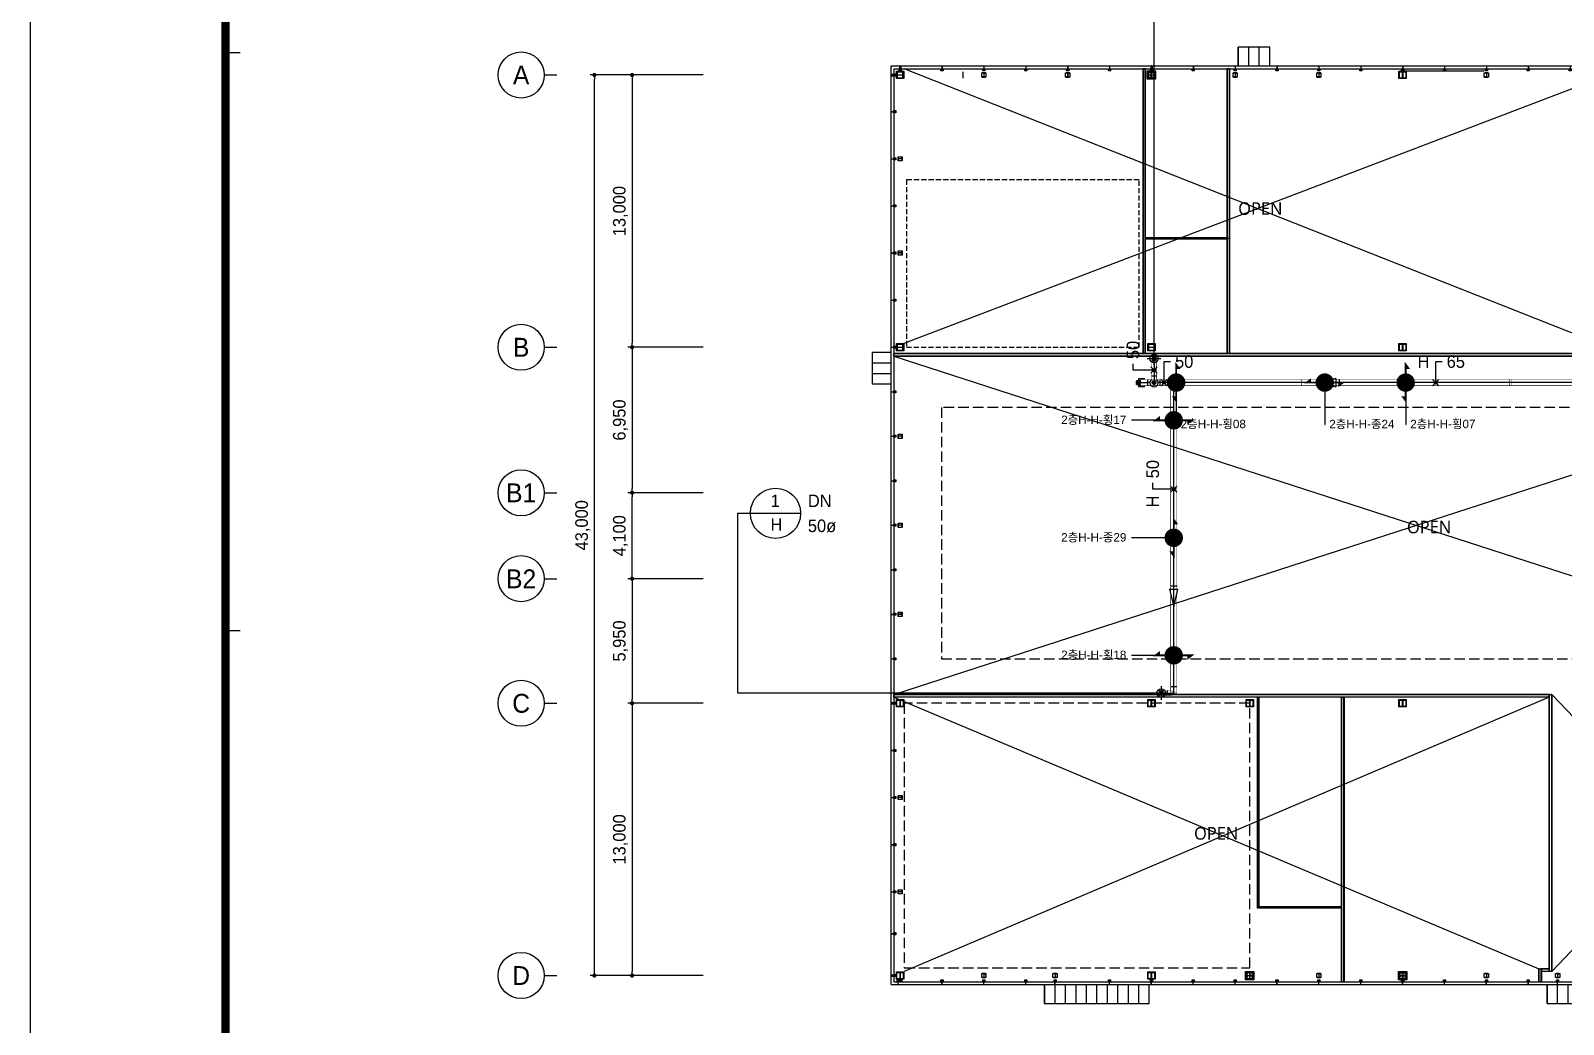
# Model space of a CAD drawing. Header units: millimetres. Extents: x 0 to 168200, y 0 to 118800.
# Drawn here: x 0 to 73200, y 40595 to 88042 of the extents above; entities that cross this region are included whole.
import ezdxf
from ezdxf import colors
from ezdxf.entities.mleader import LeaderData, LeaderLine
from ezdxf.enums import TextEntityAlignment as Align
from ezdxf.math import Vec2, Vec3

# ---------------------------------------------------------------- set-up
doc = ezdxf.new("R2010")
doc.units = ezdxf.units.MM
doc.header["$LTSCALE"] = 200
for name, pattern in [('CENTER', [50.8, 31.75, -6.35, 6.35, -6.35]), ('CONTINOUS', [0]), ('DASH', [0.35, 0.25, -0.1]), ('HIDDEN', [0.375, 0.25, -0.125]), ('HIDDEN2', [1, 0.5, -0.5])]:
    doc.linetypes.add(name, pattern=pattern)
doc.layers.get('DEFPOINTS').update_dxf_attribs({"color": 137})
for name, color, linetype in [('AA-WAXM-FRAM', 7, 'Continuous'), ('BACK', 8, 'Continuous'), ('SF-(TUTUM_P) ZONE', 7, 'Continuous'), ('SF-(TUTUM_P) 블럭', 7, 'Continuous'), ('XR-SHEET$0$XREF-Form$0$SHT', 5, 'Continuous'), ('Z-하부구조체', 6, 'HIDDEN'), ('메탈판넬-2', 8, 'Continuous'), ('소화', 1, 'Continuous'), ('투툼_버팀대_이름', 7, 'Continuous'), ('투툼_종방향버팀대', 7, 'Continuous'), ('투툼_횡방향버팀대', 7, 'Continuous')]:
    doc.layers.add(name, color=color, linetype=linetype)
doc.layers.add('XR-SHEET$0$XREF-Form$0$TEMP', color=171, linetype='Continuous', plot=False)
doc.styles.get("Standard").update_dxf_attribs({"font": ''})
doc.styles.add('TutumMLeaderTextStyle', font='', dxfattribs={"height": 200})
doc.styles.add('돋움', font='')
doc.styles.add('스타일1', font='')
doc.styles.add('스타일2', font='')
doc.styles.get('Standard').set_extended_font_data('Arial')
doc.styles.get('TutumMLeaderTextStyle').set_extended_font_data('Arial')
doc.styles.get('돋움').set_extended_font_data('Dotum')
doc.styles.get('스타일1').set_extended_font_data('Malgun Gothic')
doc.styles.get('스타일2').set_extended_font_data('Malgun Gothic', bold=True)
doc.dimstyles.new('M-200', dxfattribs={"dimscale": 200, "dimtxt": 3, "dimasz": 1, "dimexe": 1, "dimexo": 1, "dimgap": 1, "dimtad": 1, "dimdec": 0, "dimdsep": 46, "dimlunit": 6, "dimtxsty": '돋움', "dimblk": 'DOT', "dimcen": 1, "dimclrd": 256, "dimclre": 256, "dimclrt": 256, "dimazin": 0, "dimtfac": 1, "dimtdec": 0, "dimtix": 1, "dimtmove": 2, "dimatfit": 3, "dimldrblk": 'DOT', "dimfxl": 1, "dimtolj": 1, "dimtzin": 1, "dimlwd": -1, "dimlwe": -1, "dimarcsym": 0})
pattern_1 = [(0, (0, 0), (0, 6.985), [5.08, -1.905]), (90, (0, 0), (-6.985, 4e-16), [5.08, -1.905])]
pattern_2 = [(90, (74925, 40990), (-500, 3e-14), [])]

# ---------------------------------------------------------------- blocks, each defined once
blk = doc.blocks.new('XR-SHEET')
at = {"layer": 'XR-SHEET$0$XREF-Form$0$SHT'}
blk.add_lwpolyline([(0, 594), (841, 594), (841, 0), (0, 0)], close=True, dxfattribs=at)
at = {"layer": 'XR-SHEET$0$XREF-Form$0$SHT', "const_width": 2}
blk.add_lwpolyline([(46.5, 573), (819.5, 573), (819.5, 21), (46.5, 21)], close=True, dxfattribs=at)
at = {"layer": 'XR-SHEET$0$XREF-Form$0$TEMP'}
for p, q in [((46.5, 435), (50, 435)), ((46.5, 297), (50, 297))]:
    blk.add_line(p, q, dxfattribs=at)
blk = doc.blocks.new('FF-주배관시작')
h = blk.add_hatch()
h.set_pattern_fill('ANGLE', color=256)
h.set_pattern_definition(pattern_1)
h.paths.add_polyline_path([(-45, 0, 1), (45, 0, 1)])
blk.add_circle((0, 0), 45)
blk = doc.blocks.new('FF-주배관말단')
h = blk.add_hatch()
h.set_pattern_fill('ANGLE', color=256)
h.set_pattern_definition(pattern_1)
h.paths.add_polyline_path([(45, 45), (-45, 45), (-45, -45), (45, -45)])
blk.add_lwpolyline([(-45, -45), (45, -45), (45, 45), (-45, 45)], close=True)
blk = doc.blocks.new('FF-횡방향-BRACE')
h = blk.add_hatch(color=254)
h.dxf.hatch_style = 1
h.paths.add_polyline_path([(199, 0, 1), (-199, 0, 1)])
at = {"color": 1, "const_width": 42}
for points in [[(0, 347), (0, 433), (64, 347)], [(0, -346), (0, -432), (-64, -346)]]:
    blk.add_lwpolyline(points, close=True, dxfattribs=at)
for points in [[(0, 199), (0, 433), (0, 433)], [(0, -199), (0, -432), (0, -432)]]:
    blk.add_lwpolyline(points, dxfattribs=at)
at = {"color": 1, "const_width": 42, "elevation": 1}
blk.add_lwpolyline([(-199, 0, 1), (199, 0, 1)], format="xyb", close=True, dxfattribs=at)
at = {"color": 18, "true_color": 0x000000}
blk.add_attdef('BORE', text='', height=100, dxfattribs=at).set_placement((0, 0), align=Align.MIDDLE_CENTER)
blk = doc.blocks.new('_None')
blk = doc.blocks.new('FF-종방향-BRACE')
h = blk.add_hatch(color=254)
h.dxf.hatch_style = 1
h.paths.add_polyline_path([(0, 199, 1), (0, -199, 1)])
at = {"color": 5, "const_width": 42}
for points in [[(-346, 0), (-432, 0), (-346, 64)], [(346, 0), (432, 0), (346, -64)]]:
    blk.add_lwpolyline(points, close=True, dxfattribs=at)
for points in [[(-199, 0), (-432, 0), (-432, 0)], [(199, 0), (432, 0), (432, 0)]]:
    blk.add_lwpolyline(points, dxfattribs=at)
blk.add_lwpolyline([(0, -199, 1), (0, 199, 1)], format="xyb", close=True, dxfattribs=at)
at = {"color": 18, "true_color": 0x000000}
blk.add_attdef('BORE', text='', height=100, dxfattribs=at).set_placement((0, 0), align=Align.MIDDLE_CENTER)
blk = doc.blocks.new('S-SC12')
at = {"layer": 'BACK'}
for points in [[(-175, 175), (175, 175), (175, -175), (-175, -175)], [(-150, 150), (150, 150), (150, -150), (-150, -150)]]:
    blk.add_lwpolyline(points, close=True, dxfattribs=at)
blk.add_lwpolyline([(-150, -150), (-150, -135), (-23, -135, 0.414214), (-5, -117), (-5, 117, 0.414214), (-23, 135), (-150, 135), (-150, 150), (150, 150), (150, 135), (23, 135, 0.414214), (5, 117), (5, -117, 0.414214), (23, -135), (150, -135), (150, -150)], format="xyb", close=True, dxfattribs=at)
blk = doc.blocks.new('S-SC13')
at = {"layer": 'BACK'}
for points in [[(-175, 175), (175, 175), (175, -175), (-175, -175)], [(-150, 150), (150, 150), (150, -150), (-150, -150)]]:
    blk.add_lwpolyline(points, close=True, dxfattribs=at)
blk.add_lwpolyline([(-150, -150), (-150, -135), (-23, -135, 0.414214), (-5, -117), (-5, 117, 0.414214), (-23, 135), (-150, 135), (-150, 150), (150, 150), (150, 135), (23, 135, 0.414214), (5, 117), (5, -117, 0.414214), (23, -135), (150, -135), (150, -150)], format="xyb", close=True, dxfattribs=at)
blk = doc.blocks.new('S-SC11')
at = {"layer": 'BACK'}
for points in [[(-175, 175), (175, 175), (175, -175), (-175, -175)], [(-150, 150), (150, 150), (150, -150), (-150, -150)]]:
    blk.add_lwpolyline(points, close=True, dxfattribs=at)
blk.add_lwpolyline([(-150, -150), (-150, -135), (-23, -135, 0.414214), (-5, -117), (-5, 117, 0.414214), (-23, 135), (-150, 135), (-150, 150), (150, 150), (150, 135), (23, 135, 0.414214), (5, 117), (5, -117, 0.414214), (23, -135), (150, -135), (150, -150)], format="xyb", close=True, dxfattribs=at)
blk = doc.blocks.new('*U113')
for p, q in [((59, 185), (0, 185)), ((59, 9), (0, 9)), ((72, 172), (72, 22)), ((78, 172), (78, 22)), ((91, 185), (150, 185)), ((91, 9), (150, 9))]:
    blk.add_line(p, q)
for points in [[(150, 185), (150, 194), (0, 194), (0, 185)], [(0, 9), (0, 0), (150, 0), (150, 9)]]:
    blk.add_lwpolyline(points)
for centre, start, end in [((59, 172), 0, 90), ((59, 22), 270, 0), ((91, 172), 90, 180), ((91, 22), 180, 270)]:
    blk.add_arc(centre, 13, start, end)
blk = doc.blocks.new('S-WC1')
at = {"layer": 'BACK'}
blk.add_lwpolyline([(-100, 100), (100, 100), (100, -100), (-100, -100)], close=True, dxfattribs=at)
blk.add_blockref('*U113', (-75, -97), dxfattribs=at)
blk = doc.blocks.new('S-SC11A')
at = {"layer": 'BACK'}
for points in [[(-175, 175), (175, 175), (175, -175), (-175, -175)], [(-150, 150), (150, 150), (150, -150), (-150, -150)]]:
    blk.add_lwpolyline(points, close=True, dxfattribs=at)
blk.add_lwpolyline([(-150, -150), (-150, -135), (-23, -135, 0.414214), (-5, -117), (-5, 117, 0.414214), (-23, 135), (-150, 135), (-150, 150), (150, 150), (150, 135), (23, 135, 0.414214), (5, 117), (5, -117, 0.414214), (23, -135), (150, -135), (150, -150)], format="xyb", close=True, dxfattribs=at)
blk = doc.blocks.new('S-SC12B')
at = {"layer": 'BACK'}
for points in [[(-200, 200), (200, 200), (200, -200), (-200, -200)], [(-150, 150), (150, 150), (150, -150), (-150, -150)], [(-150, 6), (-5, 6), (-5, -6), (-150, -6)], [(5, 6), (150, 6), (150, -6), (5, -6)]]:
    blk.add_lwpolyline(points, close=True, dxfattribs=at)
blk.add_lwpolyline([(-150, -150), (-150, -135), (-23, -135, 0.4142136), (-5, -117), (-5, 117, 0.4142136), (-23, 135), (-150, 135), (-150, 150), (150, 150), (150, 135), (23, 135, 0.4142136), (5, 117), (5, -117, 0.4142136), (23, -135), (150, -135), (150, -150)], format="xyb", close=True, dxfattribs=at)
for centre in [(-110, 70.5), (110, 70.5), (-110, -70.5), (110, -70.5)]:
    blk.add_circle(centre, 11, dxfattribs=at)
blk = doc.blocks.new('S-SC12A')
at = {"layer": 'BACK'}
for points in [[(-175, 175), (175, 175), (175, -175), (-175, -175)], [(-150, 150), (150, 150), (150, -150), (-150, -150)]]:
    blk.add_lwpolyline(points, close=True, dxfattribs=at)
blk.add_lwpolyline([(-150, -150), (-150, -135), (-23, -135, 0.414214), (-5, -117), (-5, 117, 0.414214), (-23, 135), (-150, 135), (-150, 150), (150, 150), (150, 135), (23, 135, 0.414214), (5, 117), (5, -117, 0.414214), (23, -135), (150, -135), (150, -150)], format="xyb", close=True, dxfattribs=at)
blk = doc.blocks.new('x-stu-2Fcol')
at = {"layer": 'BACK', "linetype": 'CONTINOUS'}
blk.add_line((3000, 147), (3000, -153), dxfattribs=at)
at = {"layer": 'BACK', "rotation": 270}
for name, p in [('S-SC13', (0, 0)), ('S-SC12B', (12000, 0)), ('S-WC1', (0, -4000)), ('S-WC1', (0, -8500)), ('S-SC13', (0, -13000)), ('S-SC11A', (12000, -13000)), ('S-WC1', (0, -17250)), ('S-WC1', (0, -21500)), ('S-WC1', (0, -25750)), ('S-WC1', (0, -34500)), ('S-WC1', (0, -39000))]:
    blk.add_blockref(name, p, dxfattribs=at)
at = {"layer": 'BACK'}
for name, p in [('S-WC1', (4000, 0)), ('S-WC1', (8000, 0)), ('S-WC1', (16000, 0)), ('S-WC1', (20000, 0)), ('S-SC12', (24000, 0)), ('S-WC1', (28000, 0)), ('S-SC11', (24000, -13000)), ('S-SC13', (0, -30000)), ('S-SC11A', (12000, -30000)), ('S-SC11A', (16700, -30000)), ('S-SC11', (24000, -30000)), ('S-SC13', (0, -43000)), ('S-WC1', (4000, -43000)), ('S-WC1', (7400, -43000)), ('S-SC12A', (12000, -43000)), ('S-SC12B', (16700, -43000)), ('S-WC1', (20000, -43000)), ('S-SC12B', (24000, -43000)), ('S-WC1', (28000, -43000)), ('S-WC1', (31400, -43000))]:
    blk.add_blockref(name, p, dxfattribs=at)
blk = doc.blocks.new('BOLT1')
at = {"layer": 'BACK', "linetype": 'HIDDEN'}
for p, q in [((10, 209), (5, 209)), ((5, -31), (5, 209)), ((7, 219), (6, 209)), ((6, -46), (6, 209)), ((10, 222), (7, 219)), ((9, 210), (7, 219)), ((10, 219), (8, 220)), ((10, 219), (9, 210)), ((10, 222), (10, 209)), ((10, 222), (13, 219)), ((10, 209), (15, 203)), ((13, 219), (15, 209)), ((16, 209), (15, 209)), ((15, -46), (15, 209)), ((16, -31), (16, 209)), ((6, -46), (0, -52)), ((21, -52), (0, -52)), ((16, -31), (5, -31)), ((15, -46), (6, -46)), ((15, -46), (21, -52))]:
    blk.add_line(p, q, dxfattribs=at)
at = {"layer": 'BACK'}
blk.add_line((10, -67), (10, 228), dxfattribs=at)
blk = doc.blocks.new('SQ-PIPE-100X100X4.5T')
at = {"layer": 'BACK'}
for p, q in [((-89, 8), (46, 8)), ((50, 46), (142, -46)), ((50, -46), (142, 46)), ((-89, -8), (46, -8))]:
    blk.add_line(p, q, dxfattribs=at)
for points in [[(46, -50), (146, -50), (146, 50), (46, 50)], [(50, -46), (142, -46), (142, 46), (50, 46)]]:
    blk.add_lwpolyline(points, close=True, dxfattribs=at)
blk.add_circle((-69, 0), 7.5, dxfattribs=at)
blk.add_arc((-102, 0), 15.1, 330.13717, 29.86283, dxfattribs=at)
at = {"layer": 'BACK', "extrusion": (0, 0, -1), "yscale": 0.6121869552298449, "zscale": -0.6121869552298449, "rotation": 90}
for p, xscale in [((31, 23), 0.6121869552298449), ((31, -23), -0.6121869552298449)]:
    blk.add_blockref('BOLT1', p, dxfattribs=dict(at, xscale=xscale))
blk = doc.blocks.new('SQ-PIPE-100X100X4.5TS')
at = {"layer": 'BACK'}
for p, q in [((-46, 4), (46, 96)), ((46, 4), (-46, 96))]:
    blk.add_line(p, q, dxfattribs=at)
for points in [[(50, 0), (50, 100), (-50, 100), (-50, 0)], [(46, 4), (46, 96), (-46, 96), (-46, 4)]]:
    blk.add_lwpolyline(points, close=True, dxfattribs=at)
at = {"layer": 'BACK', "extrusion": (0, 0, -1), "xscale": -0.6121869552298449, "yscale": 0.6121869552298449, "zscale": -0.6121869552298449}
blk.add_blockref('BOLT1', (6, -77), dxfattribs=at)
blk = doc.blocks.new('100x100')
at = {"layer": 'BACK'}
for p, q in [((-96, 96), (-5, 5)), ((-5, 96), (-96, 5)), ((-96, 96), (-5, 5)), ((-96, 96), (-5, 5)), ((-5, 96), (-96, 5)), ((-96, 96), (-5, 5)), ((-5, 96), (-96, 5)), ((-5, 96), (-96, 5))]:
    blk.add_line(p, q, dxfattribs=at)
for points in [[(-100, 0), (0, 0), (0, 100), (-100, 100)], [(-96, 5), (-5, 5), (-5, 96), (-96, 96)]]:
    blk.add_lwpolyline(points, close=True, dxfattribs=at)
blk = doc.blocks.new('X-PIPE-2f 하지')
at = {"layer": 'AA-WAXM-FRAM', "color": 8}
for p, q in [((24100, 200), (27900, 200)), ((32100, 200), (35950, 200))]:
    blk.add_line(p, q, dxfattribs=at)
at = {"layer": 'AA-WAXM-FRAM'}
for p, xscale, rotation in [((-346, 0), -1, 180), ((0, 346), -1.000000000000006, 90), ((12000, 346), -1.000000000000006, 90), ((36000, 346), -1.000000000000006, 90), ((49500, 346), -1.000000000000006, 90), ((51000, 346), -1.000000000000006, 90), ((52000, 346), -1.000000000000006, 90), ((53000, 346), -1.000000000000006, 90), ((54000, 346), -1.000000000000006, 90), ((55000, 346), -1.000000000000006, 90), ((56000, 346), -1.000000000000006, 90), ((57000, 346), -1.000000000000006, 90), ((58000, 346), -1.000000000000006, 90), ((59000, 346), -1.000000000000006, 90), ((60000, 346), -1.000000000000006, 90), ((61000, 346), -1.000000000000004, 90), ((62000, 346), -1.000000000000006, 90), ((63000, 346), -1.000000000000006, 90), ((64000, 346), -1.000000000000006, 90), ((65000, 346), -1.000000000000006, 90), ((66000, 346), -1.000000000000004, 90), ((67000, 346), -1.000000000000006, 90), ((68000, 346), -1.000000000000006, 90), ((69000, 346), -1.000000000000006, 90), ((70000, 346), -1.000000000000006, 90), ((-346, -30000), -1, 180), ((-346, -43000), -1, 180)]:
    blk.add_blockref('SQ-PIPE-100X100X4.5T', p, dxfattribs=dict(at, xscale=xscale, rotation=rotation))
at = {"layer": 'Z-하부구조체', "xscale": -1.000000000000001, "rotation": 90}
for p in [(71600, -22950), (80, -43300)]:
    blk.add_blockref('100x100', p, dxfattribs=at)
at = {"layer": '메탈판넬-2'}
for p, xscale, rotation in [((-300, 0), -1, 270), ((0, 300), -1, 180), ((2000, 300), -1, 180), ((4000, 300), -1, 180), ((6000, 300), -1, 180), ((8000, 300), -1, 180), ((10000, 300), -1, 180), ((12000, 300), -1, 180), ((14000, 300), -1, 180), ((16000, 300), -1, 180), ((18000, 300), -1, 180), ((20000, 300), -1, 180), ((22000, 300), -1, 180), ((24000, 300), -1, 180), ((26000, 300), -1, 180), ((28000, 300), -1, 180), ((30000, 300), -1, 180), ((32000, 300), -1, 180), ((34000, 300), -1, 180), ((36000, 308), -1, 180), ((38000, 300), -1, 180), ((40000, 300), -1, 180), ((42000, 300), -1, 180), ((44000, 300), -1, 180), ((46000, 300), -1, 180), ((48000, 300), -1, 180), ((49500, 300), -1, 180), ((50000, 300), -1, 180), ((51000, 300), -1, 180), ((52000, 300), -1, 180), ((53000, 300), -1, 180), ((54000, 300), -1, 180), ((55000, 300), -1, 180), ((56000, 300), -1, 180), ((57000, 300), -1, 180), ((58000, 300), -1, 180), ((59000, 300), -1, 180), ((60000, 300), -1, 180), ((61000, 300), -1, 180), ((62000, 300), -1, 180), ((63000, 300), -1, 180), ((64000, 300), -1, 180), ((65000, 300), -1, 180), ((66000, 300), -1, 180), ((67000, 300), -1, 180), ((68000, 300), -1, 180), ((69000, 300), -1, 180), ((70000, 300), -1, 180), ((71000, 300), -1, 180), ((71600, 225), -1.000000000000002, 90), ((71600, -500), -1.000000000000004, 90), ((71600, -1500), -1.000000000000004, 90), ((-300, -1750), -1, 270), ((71600, -2500), -1.000000000000004, 90), ((71600, -3500), -1.000000000000004, 90), ((-300, -4000), -1, 270), ((71600, -4500), -1.000000000000004, 90), ((71600, -5500), -1.000000000000004, 90), ((-300, -6250), -1, 270), ((71600, -6500), -1.000000000000004, 90), ((71600, -7500), -1.000000000000004, 90), ((-300, -8500), -1, 270), ((71600, -8500), -1.000000000000004, 90), ((71600, -9500), -1.000000000000004, 90), ((-300, -10750), -1, 270), ((71600, -10500), -1.000000000000004, 90), ((71600, -11500), -1.000000000000004, 90), ((-300, -13000), -1, 270), ((71600, -12500), -1.000000000000004, 90), ((71600, -13225), -1.000000000000002, 90), ((-300, -15125), -1, 270), ((-300, -17250), -1, 270), ((-300, -19375), -1, 270), ((71600, -21240), -1.000000000000002, 90), ((-300, -21500), -1, 270), ((71600, -22000), -1.000000000000001, 90), ((-300, -23625), -1, 270), ((-300, -25750), -1, 270), ((-300, -27875), -1, 270), ((-300, -30000), -1, 270), ((-300, -32250), -1, 270), ((-300, -34500), -1, 270), ((-300, -36750), -1, 270), ((-300, -39000), -1, 270), ((-300, -41000), -1, 270), ((-300, -43000), -1, 270)]:
    blk.add_blockref('SQ-PIPE-100X100X4.5TS', p, dxfattribs=dict(at, xscale=xscale, rotation=rotation))
at = {"layer": '메탈판넬-2', "xscale": -1}
for p in [(-95, -43300), (2000, -43300), (4000, -43300), (6000, -43300), (7400, -43300), (10000, -43300), (12000, -43300), (14000, -43300), (16000, -43300), (18000, -43300), (20000, -43300), (22000, -43300), (24000, -43300), (26000, -43300), (28000, -43300), (30000, -43300), (31400, -43300), (34000, -43300), (36000, -43300), (38000, -43300), (40000, -43300), (42000, -43300), (44000, -43300), (46000, -43300), (48000, -43300), (50000, -43300)]:
    blk.add_blockref('SQ-PIPE-100X100X4.5TS', p, dxfattribs=at)
blk = doc.blocks.new('_DOT')
at = {"color": 0, "linetype": 'ByBlock'}
blk.add_line((-0.5, 0), (-1, 0), dxfattribs=at)
at = {"color": 0, "linetype": 'ByBlock', "const_width": 0.5}
blk.add_lwpolyline([(-0.25, 0, 1), (0.25, 0, 1)], format="xyb", close=True, dxfattribs=at)
blk = doc.blocks.new('*D405')
at = {"layer": 'BACK'}
for p, q in [((32125, 85925), (26725, 85925)), ((26925, 43125), (26925, 85725)), ((32125, 42925), (26725, 42925))]:
    blk.add_line(p, q, dxfattribs=at)
at = {"layer": 'DEFPOINTS', "color": 0}
for p in [(26925, 85925), (32325, 85925), (32325, 42925)]:
    blk.add_point(p, dxfattribs=at)
at = {"layer": 'BACK', "linetype": 'ByBlock', "xscale": 200, "yscale": 200, "zscale": 200}
for p, rotation in [((26925, 85925), 90), ((26925, 42925), 270)]:
    blk.add_blockref('_DOT', p, dxfattribs=dict(at, rotation=rotation))
at = {"layer": 'BACK', "insert": (26367, 64425), "char_height": 600, "attachment_point": 5, "rotation": 90, "style": '돋움'}
blk.add_mtext('\\A1;43,000', dxfattribs=at)
blk = doc.blocks.new('*D406')
at = {"layer": 'BACK'}
for p, q in [((32125, 85925), (28525, 85925)), ((28725, 85725), (28725, 73125)), ((32125, 72925), (28525, 72925))]:
    blk.add_line(p, q, dxfattribs=at)
at = {"layer": 'DEFPOINTS', "color": 0}
for p in [(32325, 85925), (28725, 72925), (32325, 72925)]:
    blk.add_point(p, dxfattribs=at)
at = {"layer": 'BACK', "linetype": 'ByBlock', "xscale": 200, "yscale": 200, "zscale": 200}
for p, rotation in [((28725, 85925), 90), ((28725, 72925), 270)]:
    blk.add_blockref('_DOT', p, dxfattribs=dict(at, rotation=rotation))
at = {"layer": 'BACK', "insert": (28167, 79425), "char_height": 600, "attachment_point": 5, "rotation": 90, "style": '돋움'}
blk.add_mtext('\\A1;13,000', dxfattribs=at)
blk = doc.blocks.new('*D407')
at = {"layer": 'BACK'}
for p, q in [((32125, 61875), (28525, 61875)), ((28725, 61675), (28725, 56125)), ((32125, 55925), (28525, 55925))]:
    blk.add_line(p, q, dxfattribs=at)
at = {"layer": 'DEFPOINTS', "color": 0}
for p in [(32325, 61875), (28725, 55925), (32325, 55925)]:
    blk.add_point(p, dxfattribs=at)
at = {"layer": 'BACK', "linetype": 'ByBlock', "xscale": 200, "yscale": 200, "zscale": 200}
for p, rotation in [((28725, 61875), 90), ((28725, 55925), 270)]:
    blk.add_blockref('_DOT', p, dxfattribs=dict(at, rotation=rotation))
at = {"layer": 'BACK', "insert": (28167, 58900), "char_height": 600, "attachment_point": 5, "rotation": 90, "style": '돋움'}
blk.add_mtext('\\A1;5,950', dxfattribs=at)
blk = doc.blocks.new('*D408')
at = {"layer": 'BACK'}
for p, q in [((32125, 55925), (28525, 55925)), ((28725, 55725), (28725, 43125)), ((32125, 42925), (28525, 42925))]:
    blk.add_line(p, q, dxfattribs=at)
at = {"layer": 'DEFPOINTS', "color": 0}
for p in [(32325, 55925), (28725, 42925), (32325, 42925)]:
    blk.add_point(p, dxfattribs=at)
at = {"layer": 'BACK', "linetype": 'ByBlock', "xscale": 200, "yscale": 200, "zscale": 200}
for p, rotation in [((28725, 55925), 89.99999999999999), ((28725, 42925), 270)]:
    blk.add_blockref('_DOT', p, dxfattribs=dict(at, rotation=rotation))
at = {"layer": 'BACK', "insert": (28167, 49425), "char_height": 600, "attachment_point": 5, "rotation": 90, "style": '돋움'}
blk.add_mtext('\\A1;13,000', dxfattribs=at)
blk = doc.blocks.new('*D416')
at = {"layer": 'BACK'}
for p, q in [((32125, 65975), (28525, 65975)), ((28725, 62075), (28725, 65775)), ((32125, 61875), (28525, 61875))]:
    blk.add_line(p, q, dxfattribs=at)
at = {"layer": 'DEFPOINTS', "color": 0}
for p in [(28725, 65975), (32325, 65975), (32325, 61875)]:
    blk.add_point(p, dxfattribs=at)
at = {"layer": 'BACK', "linetype": 'ByBlock', "xscale": 200, "yscale": 200, "zscale": 200}
for p, rotation in [((28725, 65975), 90), ((28725, 61875), 270)]:
    blk.add_blockref('_DOT', p, dxfattribs=dict(at, rotation=rotation))
at = {"layer": 'BACK', "insert": (28167, 63925), "char_height": 600, "attachment_point": 5, "rotation": 90, "style": '돋움'}
blk.add_mtext('\\A1;4,100', dxfattribs=at)
blk = doc.blocks.new('*D417')
at = {"layer": 'BACK'}
for p, q in [((32125, 72925), (28525, 72925)), ((28725, 72725), (28725, 66175)), ((32125, 65975), (28525, 65975))]:
    blk.add_line(p, q, dxfattribs=at)
at = {"layer": 'DEFPOINTS', "color": 0}
for p in [(32325, 72925), (28725, 65975), (32325, 65975)]:
    blk.add_point(p, dxfattribs=at)
at = {"layer": 'BACK', "linetype": 'ByBlock', "xscale": 200, "yscale": 200, "zscale": 200}
for p, rotation in [((28725, 72925), 90), ((28725, 65975), 270)]:
    blk.add_blockref('_DOT', p, dxfattribs=dict(at, rotation=rotation))
at = {"layer": 'BACK', "insert": (28167, 69450), "char_height": 600, "attachment_point": 5, "rotation": 90, "style": '돋움'}
blk.add_mtext('\\A1;6,950', dxfattribs=at)
blk = doc.blocks.new('1')
blk.add_line((0, 600), (0, 0))
blk.add_circle((0, 1700), 1100)
at = {"style": '스타일2'}
blk.add_attdef('X', text='', height=900, dxfattribs=at).set_placement((0, 1700), align=Align.MIDDLE)

msp = doc.modelspace()

# ---------------------------------------------------------------- hatches: boundary and pattern name
at = {"layer": 'BACK'}
h = msp.add_hatch(dxfattribs=at)
h.set_pattern_fill('_USER', color=256, scale=500, angle=270, pattern_type=0)
h.set_pattern_definition([(270, (59175, 87360), (500, -9e-14), [])])
h.paths.add_polyline_path([(59175, 87260), (59175, 86360), (57675, 86360), (57675, 87260)])
h = msp.add_hatch(dxfattribs=at)
h.set_pattern_fill('_USER', color=256, scale=500, pattern_type=0)
h.set_pattern_definition([(0, (40190, 72675), (0, 500), [])])
h.paths.add_polyline_path([(40190, 72675), (41090, 72675), (41090, 71175), (40190, 71175)])
h = msp.add_hatch(dxfattribs=at)
h.set_pattern_fill('_USER', color=256, scale=500, angle=90, pattern_type=0)
h.set_pattern_definition(pattern_2)
h.paths.add_polyline_path([(48425, 41590), (53425, 41590), (53425, 42490), (48425, 42490)])
h = msp.add_hatch(dxfattribs=at)
h.set_pattern_fill('_USER', color=256, scale=500, angle=90, pattern_type=0)
h.set_pattern_definition(pattern_2)
h.paths.add_polyline_path([(72425, 41590), (77425, 41590), (77425, 42490), (72425, 42490)])
at = {"layer": '소화'}
h = msp.add_hatch(color=256, dxfattribs=at)
edge = h.paths.add_edge_path()
edge.add_arc((53651.8, 71837.1), 80, 0, 360)
h = msp.add_hatch(color=256, dxfattribs=at)
edge = h.paths.add_edge_path()
edge.add_arc((54133.6, 71237.6), 80, 0, 360)
h = msp.add_hatch(color=256, dxfattribs=at)
edge = h.paths.add_edge_path()
edge.add_arc((67106.5, 71237.6), 80, 0, 360)
h = msp.add_hatch(color=256, dxfattribs=at)
edge = h.paths.add_edge_path()
edge.add_arc((54592.6, 66147), 80, 0, 360)

# ---------------------------------------------------------------- linework, layer by layer
at = {"layer": 'BACK'}
for p, q in [((41225, 86225), (113260, 86225)), ((41225, 86225), (41225, 42625)), ((41725, 73125), (76100, 86225)), ((76100, 72625), (41725, 86225)), ((41225, 56350), (91100, 72500)), ((41225, 72500), (91100, 56350)), ((41225, 56225), (72025, 43250)), ((72525, 56225), (41725, 43125)), ((72650, 43125), (85225, 56350)), ((85225, 43125), (72650, 56350)), ((41090, 42490), (92495, 42490)), ((41225, 42625), (92495, 42625)), ((72025, 42625), (72925, 42625)), ((72025, 42490), (72925, 42490))]:
    msp.add_line(p, q, dxfattribs=at)
for points in [[(59175, 86360), (59175, 87260), (57675, 87260), (57675, 86360)], [(41090, 42490), (41090, 86360), (113260, 86360), (113260, 72490), (112810, 72490)], [(53225, 72625), (53125, 72625), (53125, 86225), (53225, 86225), (53225, 72625)], [(57150, 72625), (57150, 86225)], [(57250, 72625), (57150, 72625), (57150, 86225), (57250, 86225), (57250, 72625)], [(57250, 72625), (57250, 86225)], [(53225, 78100), (53225, 78150), (57175, 78150), (57175, 78100), (53225, 78100)], [(41090, 72675), (40190, 72675), (40190, 71175), (41090, 71175)], [(41225, 72500), (41225, 72625), (91100, 72625), (91100, 72500), (41225, 72500)], [(41225, 72562.5), (41229, 72562.5), (41229, 72504), (91096, 72504), (91096, 72621), (41229, 72621), (41229, 72562.5), (41225, 72562.5)], [(41225, 56225), (41225, 56350), (72525, 56350), (72525, 56225), (41225, 56225)], [(41225, 56287.5), (41229, 56287.5), (41229, 56229), (72521, 56229), (72521, 56346), (41229, 56346), (41229, 56287.5), (41225, 56287.5)], [(58650, 46200), (58600, 46200), (58600, 56225), (58650, 56225), (58650, 46200)], [(62600, 56225), (62725, 56225), (62725, 42625), (62600, 42625), (62600, 56225)], [(62625, 56225), (62625, 56221), (62604, 56221), (62604, 42629), (62721, 42629), (62721, 56221), (62700, 56221), (62700, 56225)], [(72525, 56350), (72650, 56350), (72650, 43125), (72525, 43125), (72525, 56350)], [(72550, 56350), (72550, 56346), (72529, 56346), (72529, 43129), (72646, 43129), (72646, 56346), (72625, 56346), (72625, 56350)], [(58600, 46150), (58600, 46200), (62600, 46200), (62600, 46150), (58600, 46150)], [(72025, 43250), (72150, 43250), (72150, 42625), (72025, 42625), (72025, 43250)], [(72050, 43250), (72050, 43246), (72029, 43246), (72029, 42629), (72146, 42629), (72146, 43246), (72125, 43246), (72125, 43250)], [(72525, 43250), (72525, 43125), (72150, 43125), (72150, 43250), (72525, 43250)], [(72525, 43225), (72521, 43225), (72521, 43246), (72154, 43246), (72154, 43129), (72521, 43129), (72521, 43150), (72525, 43150)], [(48425, 42490), (48425, 41590), (53425, 41590), (53425, 42490)], [(72425, 42490), (72425, 41590), (77425, 41590), (77425, 42490)]]:
    msp.add_lwpolyline(points, dxfattribs=at)
at = {"layer": 'BACK', "ltscale": 253}
for points in [[(53215, 72625), (53215, 72626.6), (53223.4, 72626.6), (53223.4, 86223.4), (53126.6, 86223.4), (53126.6, 72626.6), (53135, 72626.6), (53135, 72625)], [(57231.6, 72625), (57231.6, 72626.6), (57248.4, 72626.6), (57248.4, 86223.4), (57151.6, 86223.4), (57151.6, 72626.6), (57168.4, 72626.6), (57168.4, 72625)], [(53225, 78110), (53226.6, 78110), (53226.6, 78101.6), (57173.4, 78101.6), (57173.4, 78148.4), (53226.6, 78148.4), (53226.6, 78140), (53225, 78140)], [(58640, 46200), (58640, 46201.6), (58648.4, 46201.6), (58648.4, 56223.4), (58601.6, 56223.4), (58601.6, 46201.6), (58610, 46201.6), (58610, 46200)], [(58600, 46160), (58601.6, 46160), (58601.6, 46151.6), (62598.4, 46151.6), (62598.4, 46198.4), (58601.6, 46198.4), (58601.6, 46190), (58600, 46190)]]:
    msp.add_lwpolyline(points, dxfattribs=at)
at = {"layer": 'BACK', "linetype": 'DASH', "ltscale": 5}
msp.add_lwpolyline([(52936.2, 80925), (41825.3, 80925), (41825.3, 72925), (52936.2, 72925)], close=True, dxfattribs=at)
at = {"layer": 'BACK', "linetype": 'DASH', "ltscale": 10}
for points in [[(43499.5, 58053.8), (87499.5, 58053.8), (87499.5, 70053.8), (43499.5, 70053.8)], [(43499.5, 58053.8), (87499.5, 58053.8), (87499.5, 70053.8), (43499.5, 70053.8)], [(58218.9, 55925), (41725, 55925), (41725, 43294), (58218.9, 43294)]]:
    msp.add_lwpolyline(points, close=True, dxfattribs=at)
at = {"layer": 'SF-(TUTUM_P) ZONE', "color": 2, "linetype": 'HIDDEN2', "ltscale": 2, "const_width": 25}
for points in [[(53651.8, 71237.6), (53651.8, 71237.6), (53545.7, 71343.7), (53545.7, 72491.1), (53651.8, 72385), (53651.8, 72385), (53757.9, 72491.1), (53757.9, 71343.7), (53651.8, 71237.6), (53651.8, 71237.6)], [(60707.6, 71237.6), (60707.6, 71237.6), (60707.6, 71087.6), (54592.6, 71087.6), (52907.4, 71087.6), (52907.4, 71237.6), (52907.4, 71237.6), (52907.4, 71387.6), (54592.6, 71387.6), (60707.6, 71387.6), (60707.6, 71237.6)], [(70705.6, 71237.6), (70705.6, 71237.6), (70705.6, 71087.6), (54592.6, 71087.6), (52907.4, 71087.6), (52907.4, 71237.6), (52907.4, 71237.6), (52907.4, 71387.6), (54592.6, 71387.6), (70705.6, 71387.6), (70705.6, 71237.6)], [(54592.6, 71237.6), (54592.6, 71237.6), (54742.6, 71237.6), (54742.6, 63826.6), (54592.6, 63826.6), (54592.6, 63826.6), (54442.6, 63826.6), (54442.6, 71237.6), (54592.6, 71237.6)], [(54592.6, 71237.6), (54592.6, 71237.6), (54742.6, 71237.6), (54742.6, 56415), (54592.6, 56415), (54592.6, 56415), (54442.6, 56415), (54442.6, 71237.6), (54592.6, 71237.6)], [(70638.6, 71237.6), (70638.6, 71237.6), (70638.6, 71087.6), (60705.6, 71087.6), (60705.6, 71237.6), (60705.6, 71237.6), (60705.6, 71387.6), (70638.6, 71387.6), (70638.6, 71237.6)], [(80576.1, 71237.6), (80576.1, 71237.6), (80576.1, 71087.6), (78654.2, 71087.6), (77854.6, 71087.6), (70638.6, 71087.6), (70638.6, 71237.6), (70638.6, 71237.6), (70638.6, 71387.6), (77854.6, 71387.6), (78654.2, 71387.6), (80576.1, 71387.6), (80576.1, 71237.6)], [(88508.1, 71237.6), (88508.1, 71237.6), (88508.1, 71087.6), (78654.2, 71087.6), (77854.6, 71087.6), (70705.6, 71087.6), (70705.6, 71237.6), (70705.6, 71237.6), (70705.6, 71387.6), (77854.6, 71387.6), (78654.2, 71387.6), (88508.1, 71387.6), (88508.1, 71237.6)], [(54592.6, 63826.6), (54592.6, 63826.6), (54742.6, 63826.6), (54742.6, 56415), (54592.6, 56415), (54592.6, 56415), (54442.6, 56415), (54442.6, 63826.6), (54592.6, 63826.6)], [(54592.6, 56415), (54592.6, 56415), (54486.5, 56308.9), (53886.5, 56308.9), (53992.6, 56415), (53992.6, 56415), (53886.5, 56521.1), (54486.5, 56521.1), (54592.6, 56415), (54592.6, 56415)]]:
    msp.add_lwpolyline(points, dxfattribs=at)
at = {"layer": '소화'}
for p, q in [((53651.8, 72385), (53651.8, 94282.7)), ((52651.8, 71837.1), (52651.8, 72137.1)), ((53651.8, 71837.1), (52651.8, 71837.1)), ((53503.3, 71985.6), (53800.3, 71688.6)), ((53800.3, 71985.6), (53503.3, 71688.6)), ((53651.8, 72385), (53651.8, 71237.6)), ((54133.6, 71237.6), (54133.6, 72237.6)), ((54133.6, 72237.6), (54433.6, 72237.6)), ((67106.5, 71237.6), (67106.5, 72237.6)), ((67106.5, 72237.6), (67406.5, 72237.6)), ((52907.4, 71418), (52907.4, 71057.3)), ((53209.9, 71418), (52907.4, 71418)), ((52907.4, 71057.3), (53209.9, 71057.3)), ((52984.2, 71237.6), (53351.8, 71237.6)), ((53351.8, 71111.6), (53351.8, 71363.6)), ((53451.8, 71237.6), (53351.8, 71237.6)), ((53777.8, 71537.6), (53525.8, 71537.6)), ((54392.6, 71237.6), (53851.8, 71237.6)), ((53951.8, 71111.6), (53951.8, 71363.6)), ((54282.1, 71386.1), (53985.1, 71089.2)), ((54282.1, 71089.2), (53985.1, 71386.1)), ((54292.6, 71363.6), (54292.6, 71111.6)), ((54592.6, 56415), (54592.6, 71237.6)), ((77654.6, 71237.6), (54792.6, 71237.6)), ((54892.6, 71363.6), (54892.6, 71111.6)), ((61386.5, 71237.6), (62586.5, 71237.6)), ((62326.2, 71437.6), (61486.5, 71237.6)), ((61486.5, 71237.6), (62326.2, 71037.6)), ((62326.2, 71437.6), (62326.2, 71037.6)), ((62486.5, 71397.6), (62486.5, 71077.6)), ((67255, 71386.1), (66958, 71089.2)), ((67255, 71089.2), (66958, 71386.1)), ((54718.6, 70937.6), (54466.6, 70937.6)), ((53592.6, 66147), (53592.6, 66447)), ((54592.6, 66147), (53592.6, 66147)), ((54444.1, 66295.5), (54741.1, 65998.5)), ((54741.1, 66295.5), (54444.1, 65998.5)), ((33777.9, 56415), (33777.9, 64995.9)), ((33777.9, 64995.9), (36773, 64995.9)), ((54432.6, 61527.1), (54752.6, 61527.1)), ((54592.6, 60427), (54592.6, 61627.1)), ((54392.6, 61366.7), (54592.6, 60527)), ((54392.6, 61366.7), (54792.6, 61366.7)), ((54592.6, 60527), (54792.6, 61366.7)), ((53992.6, 56415), (33777.9, 56415)), ((53992.6, 56415), (54592.6, 56415)), ((54292.6, 56289), (54292.6, 56541)), ((54718.6, 56715), (54466.6, 56715))]:
    msp.add_line(p, q, dxfattribs=at)
at = {"layer": '소화', "linetype": 'CENTER'}
for p, q in [((53651.8, 72062.9), (53651.8, 72707.1)), ((53329.7, 72385), (53973.9, 72385)), ((54314.6, 56415), (53670.5, 56415)), ((53992.6, 56737.1), (53992.6, 56092.9))]:
    msp.add_line(p, q, dxfattribs=at)
at = {"layer": '소화'}
for centre, radius in [((53651.8, 72385), 200), ((53651.8, 71837.1), 80), ((54133.6, 71237.6), 80), ((67106.5, 71237.6), 80), ((35573, 64995.9), 1200), ((54592.6, 66147), 80), ((53992.6, 56415), 200)]:
    msp.add_circle(centre, radius, dxfattribs=at)
for centre, start, end in [((53651.8, 71237.6), 140.949877, 39.050123), ((54592.6, 71237.6), 320.949877, 219.050123)]:
    msp.add_arc(centre, 200, start, end, dxfattribs=at)

# ---------------------------------------------------------------- block references
at = {"xscale": 200, "yscale": 200, "zscale": 200}
msp.add_blockref('XR-SHEET', (0, 0), dxfattribs=at)
at = {"layer": 'BACK'}
ref = msp.add_blockref('1', (25125, 85925), dxfattribs=dict(at, rotation=90))
ref.add_attrib('X', 'A', dxfattribs={"layer": '0', "height": 900, "style": '돋움'}).set_placement((23425, 85925), align=Align.MIDDLE)
for name in ['X-PIPE-2f 하지', 'x-stu-2Fcol']:
    msp.add_blockref(name, (41525, 85925), dxfattribs=at)
ref = msp.add_blockref('1', (25125, 72925), dxfattribs=dict(at, rotation=90))
ref.add_attrib('X', 'B', dxfattribs={"layer": '0', "height": 900, "style": '돋움'}).set_placement((23425, 72925), align=Align.MIDDLE)
ref = msp.add_blockref('1', (25125, 65975), dxfattribs=dict(at, rotation=90))
ref.add_attrib('X', 'B1', dxfattribs={"layer": '0', "height": 900, "style": '돋움'}).set_placement((23425, 65975), align=Align.MIDDLE)
ref = msp.add_blockref('1', (25125, 61875), dxfattribs=dict(at, rotation=90))
ref.add_attrib('X', 'B2', dxfattribs={"layer": '0', "height": 900, "style": '돋움'}).set_placement((23425, 61875), align=Align.MIDDLE)
ref = msp.add_blockref('1', (25125, 55925), dxfattribs=dict(at, rotation=90))
ref.add_attrib('X', 'C', dxfattribs={"layer": '0', "height": 900, "style": '돋움'}).set_placement((23425, 55925), align=Align.MIDDLE)
ref = msp.add_blockref('1', (25125, 42925), dxfattribs=dict(at, rotation=90))
ref.add_attrib('X', 'D', dxfattribs={"layer": '0', "height": 900, "style": '돋움'}).set_placement((23425, 42925), align=Align.MIDDLE)
at = {"layer": 'SF-(TUTUM_P) 블럭', "color": 0, "xscale": 2, "yscale": 2}
for name, p in [('FF-주배관말단', (53651.8, 72385)), ('FF-주배관말단', (52907.4, 71237.6)), ('FF-주배관시작', (53651.8, 71237.6)), ('FF-주배관시작', (54592.6, 71237.6)), ('FF-주배관말단', (53992.6, 56415))]:
    msp.add_blockref(name, p, dxfattribs=at)
at = {"layer": '투툼_종방향버팀대', "color": 0}
ref = msp.add_blockref('FF-종방향-BRACE', (61804.6, 71237.6), dxfattribs=dict(at, xscale=2, yscale=2, zscale=2, rotation=180))
ref.add_attrib('BORE', '65', dxfattribs={"layer": '0', "color": 18, "true_color": 0x000000, "height": 200}).set_placement((61804.6, 71237.6), align=Align.MIDDLE_CENTER)
ref = msp.add_blockref('FF-종방향-BRACE', (54592.6, 63826.6), dxfattribs=dict(at, xscale=2, yscale=2, zscale=2, rotation=270))
ref.add_attrib('BORE', '50', dxfattribs={"layer": '0', "color": 18, "true_color": 0x000000, "height": 200}).set_placement((54592.6, 63826.6), align=Align.MIDDLE_CENTER)
at = {"layer": '투툼_횡방향버팀대', "color": 0}
ref = msp.add_blockref('FF-횡방향-BRACE', (54707.6, 71237.6), dxfattribs=dict(at, xscale=2, yscale=2, zscale=2, rotation=180))
ref.add_attrib('BORE', '65', dxfattribs={"layer": '0', "color": 18, "true_color": 0x000000, "height": 200}).set_placement((54708.3, 71236.9), align=Align.MIDDLE_CENTER)
ref = msp.add_blockref('FF-횡방향-BRACE', (65670.6, 71237.6), dxfattribs=dict(at, xscale=2, yscale=2, zscale=2, rotation=180))
ref.add_attrib('BORE', '65', dxfattribs={"layer": '0', "color": 18, "true_color": 0x000000, "height": 200}).set_placement((65671.3, 71236.9), align=Align.MIDDLE_CENTER)
ref = msp.add_blockref('FF-횡방향-BRACE', (54592.2, 69437.3, -1), dxfattribs=dict(at, xscale=2, yscale=2, zscale=2, rotation=270))
ref.add_attrib('BORE', '50', dxfattribs={"layer": '0', "color": 18, "true_color": 0x000000, "height": 200}).set_placement((54592.9, 69438, -1), align=Align.MIDDLE_CENTER)
ref = msp.add_blockref('FF-횡방향-BRACE', (54592.2, 58214.6, -1), dxfattribs=dict(at, xscale=2, yscale=2, zscale=2, rotation=270))
ref.add_attrib('BORE', '50', dxfattribs={"layer": '0', "color": 18, "true_color": 0x000000, "height": 200}).set_placement((54592.9, 58215.4, -1), align=Align.MIDDLE_CENTER)

# ---------------------------------------------------------------- texts
at = {"layer": 'BACK', "linetype": 'Continuous', "style": '스타일1'}
for p in [(58727.4, 79548.2), (66788.9, 64341.4), (56618.8, 49712.9)]:
    msp.add_text('OPEN', height=600, dxfattribs=at).set_placement(p, align=Align.MIDDLE_CENTER)
at = {"layer": '소화', "style": '돋움'}
for p in [(52947.7, 72358), (53888.5, 66668)]:
    msp.add_text('50', height=600, rotation=90, dxfattribs=at).set_placement(p)
for s, p in [('50', (54654.6, 71941.7)), ('65', (67627.5, 71941.7))]:
    msp.add_text(s, height=600, dxfattribs=at).set_placement(p)
msp.add_text('H', height=600, dxfattribs=at).set_placement((66804.9, 71941.7), align=Align.RIGHT)
for s, p in [('1', (35558.2, 65591.4)), ('H', (35617.7, 64461.1))]:
    msp.add_text(s, height=600, dxfattribs=at).set_placement(p, align=Align.MIDDLE)
for s, p in [('DN', (37119.2, 65591.4)), ('50ø', (37119.2, 64400.4))]:
    msp.add_text(s, height=600, dxfattribs=at).set_placement(p, align=Align.MIDDLE_LEFT)
msp.add_text('H', height=600, rotation=90, dxfattribs=at).set_placement((53888.5, 65845.4), align=Align.RIGHT)

# ---------------------------------------------------------------- dimensions: what is measured, and where the dimension line sits
at = {"layer": 'BACK'}
for base, p1, p2, angle, picture, middle in [((26925, 85925), (32325, 42925), (32325, 85925), 270, '*D405', (26366.8, 64425)), ((28725, 72925), (32325, 85925), (32325, 72925), 90, '*D406', (28166.8, 79425)), ((28725, 65975), (32325, 72925), (32325, 65975), 270, '*D417', (28166.8, 69450)), ((28725, 65975), (32325, 61875), (32325, 65975), 90, '*D416', (28166.8, 63925)), ((28725, 55925), (32325, 61875), (32325, 55925), 270, '*D407', (28166.8, 58900)), ((28725, 42925), (32325, 55925), (32325, 42925), 270, '*D408', (28166.8, 49425))]:
    dim = msp.add_linear_dim(base=base, p1=p1, p2=p2, angle=angle, dimstyle='M-200', dxfattribs=at)
    dim.commit()
    dim.dimension.update_dxf_attribs({"geometry": picture, "text_midpoint": middle})

# ---------------------------------------------------------------- leaders
at = {"layer": '투툼_버팀대_이름'}
ml = msp.add_multileader_mtext('Standard', dxfattribs=at)
ml.set_content('2층H-H-횡08', color=256, style='TutumMLeaderTextStyle')
ml.set_leader_properties()
ml.set_arrow_properties(name='NONE')
ml.build(insert=Vec2(0, 0))
ml.multileader.update_dxf_attribs({"has_text_frame": 1, "text_left_attachment_type": 2, "text_right_attachment_type": 2, "dogleg_length": 16, "arrow_head_size": 200})
ctx = ml.context
ctx.base_point, ctx.char_height, ctx.arrow_head_size, ctx.landing_gap_size, ctx.plane_origin = Vec3(54723.6, 69237.6), 400, 200, 200, Vec3(54707.6, 65237.6)
ctx.left_attachment, ctx.right_attachment = 2, 2
notes = []
notes.append((ctx, [(0, (1, 1, 0), (54707.6, 69237.6), (1, 0), 16, [(0, [(54707.6, 71237.6)], 0, [])])]))
ctx.mtext.insert, ctx.mtext.flow_direction = Vec3(54923.6, 69460.8), 5
ml = msp.add_multileader_mtext('Standard', dxfattribs=at)
ml.set_content('2층H-H-종24', color=256, style='TutumMLeaderTextStyle')
ml.set_leader_properties()
ml.set_arrow_properties(name='NONE')
ml.build(insert=Vec2(0, 0))
ml.multileader.update_dxf_attribs({"has_text_frame": 1, "text_left_attachment_type": 2, "text_right_attachment_type": 2, "dogleg_length": 16, "arrow_head_size": 200})
ctx = ml.context
ctx.base_point, ctx.char_height, ctx.arrow_head_size, ctx.landing_gap_size, ctx.plane_origin = Vec3(61820.6, 69237.6), 400, 200, 200, Vec3(61804.6, 65237.6)
ctx.left_attachment, ctx.right_attachment = 2, 2
notes.append((ctx, [(0, (1, 1, 0), (61804.6, 69237.6), (1, 0), 16, [(0, [(61804.6, 71237.6)], 0, [])])]))
ctx.mtext.insert, ctx.mtext.flow_direction = Vec3(62020.6, 69460.3), 5
ml = msp.add_multileader_mtext('Standard', dxfattribs=at)
ml.set_content('2층H-H-횡07', color=256, style='TutumMLeaderTextStyle')
ml.set_leader_properties()
ml.set_arrow_properties(name='NONE')
ml.build(insert=Vec2(0, 0))
ml.multileader.update_dxf_attribs({"has_text_frame": 1, "text_left_attachment_type": 2, "text_right_attachment_type": 2, "dogleg_length": 16, "arrow_head_size": 200})
ctx = ml.context
ctx.base_point, ctx.char_height, ctx.arrow_head_size, ctx.landing_gap_size, ctx.plane_origin = Vec3(65686.6, 69237.6), 400, 200, 200, Vec3(65670.6, 65237.6)
ctx.left_attachment, ctx.right_attachment = 2, 2
notes.append((ctx, [(0, (1, 1, 0), (65670.6, 69237.6), (1, 0), 16, [(0, [(65670.6, 71237.6)], 0, [])])]))
ctx.mtext.insert, ctx.mtext.flow_direction = Vec3(65886.6, 69460.8), 5
ml = msp.add_multileader_mtext('Standard', dxfattribs=at)
ml.set_content('2층H-H-횡17', color=256, style='TutumMLeaderTextStyle')
ml.set_leader_properties()
ml.set_arrow_properties(name='NONE')
ml.build(insert=Vec2(0, 0))
ml.multileader.update_dxf_attribs({"has_text_frame": 1, "text_left_attachment_type": 2, "text_right_attachment_type": 2, "dogleg_length": 16, "arrow_head_size": 200})
ctx = ml.context
ctx.base_point, ctx.char_height, ctx.arrow_head_size, ctx.landing_gap_size, ctx.plane_origin = Vec3(49015.5, 69437.3, -1), 400, 200, 200, Vec3(48592.2, 69437.3, -1)
ctx.left_attachment, ctx.right_attachment = 2, 2
notes.append((ctx, [(0, (1, 1, 0), (52592.2, 69437.3, -1), (-1, 0), 16, [(0, [(54592.2, 69437.3, -1)], 0, [])])]))
ctx.mtext.insert, ctx.mtext.flow_direction = Vec3(49215.5, 69660.5, -1), 5
ml = msp.add_multileader_mtext('Standard', dxfattribs=at)
ml.set_content('2층H-H-종29', color=256, style='TutumMLeaderTextStyle')
ml.set_leader_properties()
ml.set_arrow_properties(name='NONE')
ml.build(insert=Vec2(0, 0))
ml.multileader.update_dxf_attribs({"has_text_frame": 1, "text_left_attachment_type": 2, "text_right_attachment_type": 2, "dogleg_length": 16, "arrow_head_size": 200})
ctx = ml.context
ctx.base_point, ctx.char_height, ctx.arrow_head_size, ctx.landing_gap_size, ctx.plane_origin = Vec3(49015.1, 63826.6), 400, 200, 200, Vec3(48592.6, 63826.6)
ctx.left_attachment, ctx.right_attachment = 2, 2
notes.append((ctx, [(0, (1, 1, 0), (52592.6, 63826.6), (-1, 0), 16, [(0, [(54592.6, 63826.6)], 0, [])])]))
ctx.mtext.insert, ctx.mtext.flow_direction = Vec3(49215.1, 64049.3), 5
ml = msp.add_multileader_mtext('Standard', dxfattribs=at)
ml.set_content('2층H-H-횡18', color=256, style='TutumMLeaderTextStyle')
ml.set_leader_properties()
ml.set_arrow_properties(name='NONE')
ml.build(insert=Vec2(0, 0))
ml.multileader.update_dxf_attribs({"has_text_frame": 1, "text_left_attachment_type": 2, "text_right_attachment_type": 2, "dogleg_length": 16, "arrow_head_size": 200})
ctx = ml.context
ctx.base_point, ctx.char_height, ctx.arrow_head_size, ctx.landing_gap_size, ctx.plane_origin = Vec3(49014.7, 58214.6, -1), 400, 200, 200, Vec3(48592.2, 58214.6, -1)
ctx.left_attachment, ctx.right_attachment = 2, 2
notes.append((ctx, [(0, (1, 1, 0), (52592.2, 58214.6, -1), (-1, 0), 16, [(0, [(54592.2, 58214.6, -1)], 0, [])])]))
ctx.mtext.insert, ctx.mtext.flow_direction = Vec3(49214.7, 58437.8, -1), 5
for ctx, leaders in notes:
    for number, flags, end, landing, length, lines in leaders:
        leader = LeaderData()
        leader.index, (leader.has_last_leader_line, leader.has_dogleg_vector, leader.attachment_direction) = number, flags
        leader.last_leader_point, leader.dogleg_vector, leader.dogleg_length = Vec3(end), Vec3(landing), length
        for number, points, colour, breaks in lines:
            line = LeaderLine()
            line.index, line.vertices, line.color, line.breaks = number, Vec3.list(points), colors.encode_raw_color(colour), breaks
            leader.lines.append(line)
        ctx.leaders.append(leader)

doc.saveas('drawing.dxf')
